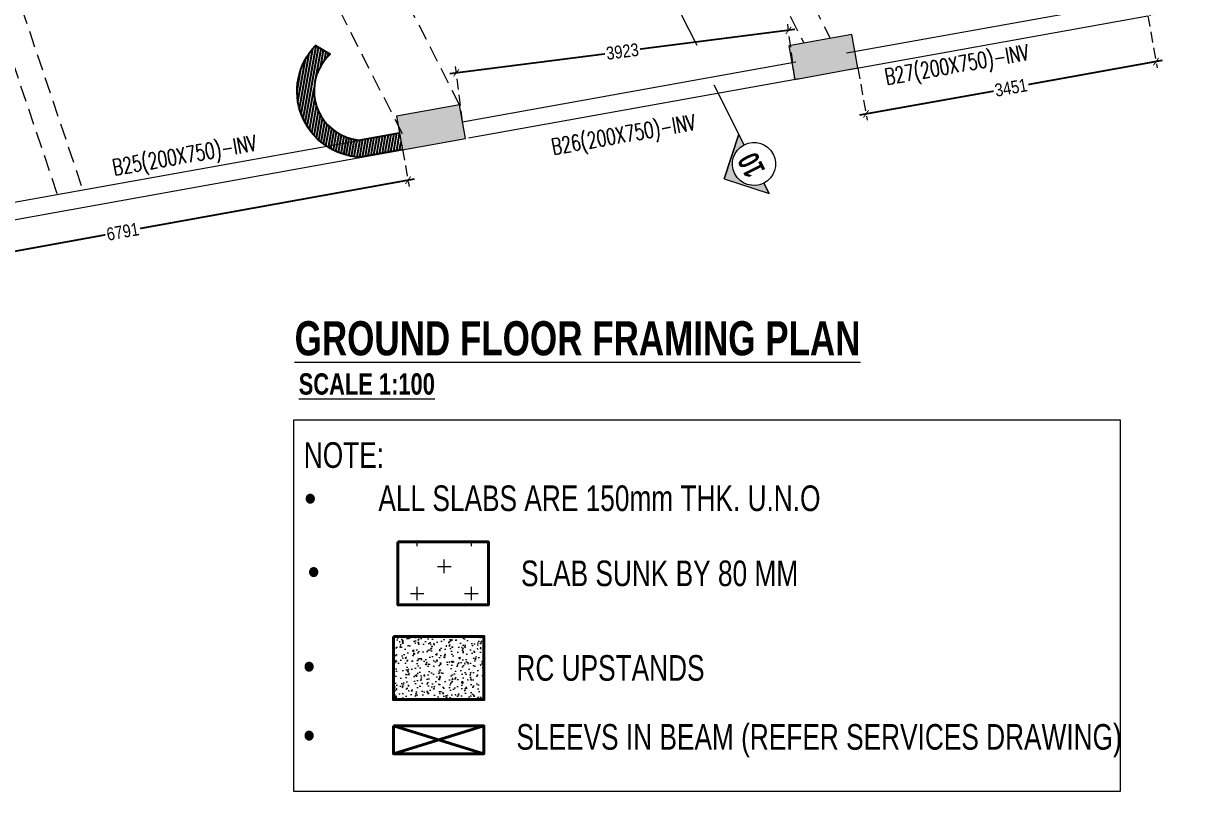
# Model space of a CAD drawing. Header units: millimetres. Extents: x 389 to 31304, y 212 to 40670.
# Drawn here: x 14844 to 28719, y 212 to 9206 of the extents above; entities that cross this region are included whole.
import ezdxf

# ---------------------------------------------------------------- set-up
doc = ezdxf.new("R2010")
doc.units = ezdxf.units.MM
doc.linetypes.add('CONTINOUS', pattern=[0])
doc.linetypes.add('HIDDEN', pattern=[9.525, 6.35, -3.175])
for name, color, linetype, lineweight in [('Elevation-1', 41, 'Continuous', 20), ('G-ANNO-SYMB', 111, 'Continuous', 9), ('G-ANNO-TEXT', 7, 'Continuous', 18), ('S-BALCONY HATCH', 55, 'Continuous', 5), ('S-BEAM-IDEN', 2, 'Continuous', 9), ('S-COL HATCH', 8, 'Continuous', 0), ('S-COLUMN', 6, 'Continuous', 9), ('STR-BEAM', 2, 'CONTINOUS', 18), ('Wall', 2, 'Continuous', 40)]:
    doc.layers.add(name, color=color, linetype=linetype, lineweight=lineweight)
doc.layers.add('S- Structural', color=5, linetype='Continuous')
doc.layers.add('STR-RC WALL', color=4, linetype='Continuous')
doc.styles.add('Dim.s & Anno.(Misc.)', font='ARIALN.TTF')
doc.styles.add('MtXpl_Symbol', font='symbol.ttf')
doc.styles.add('ROMANS', font='simplex.shx', dxfattribs={"width": 0.75})
doc.styles.add('SOBHA', font='swisscl.ttf')
doc.styles.add('Swis721 LtCn BT_2', font='swisscl.ttf', dxfattribs={"height": 244.992296})
doc.styles.add('Swis721 LtCn BT_B', font='', dxfattribs={"width": 0.9, "height": 250})
doc.styles.get('Swis721 LtCn BT_B').set_extended_font_data('Swis721 LtCn BT', bold=True)
doc.dimstyles.new('A-GFC-75', dxfattribs={"dimtxt": 150, "dimasz": 75, "dimexe": 75, "dimexo": 0, "dimgap": 0, "dimtad": 0, "dimdec": 0, "dimzin": 1, "dimdsep": 46, "dimtxsty": 'Dim.s & Anno.(Misc.)', "dimblk": 'ARCHTICK', "dimcen": 0, "dimdle": 75, "dimclrd": 8, "dimclre": 8, "dimclrt": 6, "dimazin": 2, "dimtfac": 1, "dimtdec": 0, "dimtmove": 0, "dimatfit": 3, "dimfxl": 1, "dimtfill": 1, "dimtolj": 1, "dimlwd": -1, "dimlwe": 9, "dimarcsym": 0})

# ---------------------------------------------------------------- blocks, each defined once
blk = doc.blocks.new('A$C7186b494')
at = {"layer": 'S- Structural', "linetype": 'Continuous', "ltscale": 150}
h = blk.add_hatch(dxfattribs=at)
h.set_pattern_fill('ANSI31', color=9, scale=10, angle=35)
h.set_pattern_definition([(80, (-25047300.57, -12424795.03), (-31.267646158, 5.51332964), [])])
h.paths.add_polyline_path([(5146, 35269), (5055, 35448, 0.414214), (3738, 31415), (3759, 31374), (3937, 31465), (3917, 31505, -0.414214)])
h.paths.add_polyline_path([(6358, 35885), (6268, 36063), (5724, 35787), (5814, 35609)])
h.paths.add_polyline_path([(9513, 37711), (8969, 37435), (9060, 37257), (9604, 37533)])
h.paths.add_polyline_path([(10363, 37694), (10185, 37604), (10899, 36197), (11077, 36287)])
h.paths.add_polyline_path([(12449, 33586), (12271, 33495), (12906, 32244), (13085, 32334)])
h.paths.add_polyline_path([(13424, 31665), (13246, 31575), (14112, 29869), (14290, 29959)])
h.paths.add_polyline_path([(15662, 27258), (15484, 27167), (25428, 7582), (24984, 7503), (25019, 7306), (25728, 7433)])
h.paths.add_polyline_path([(7879, 12101), (6047, 15710), (5961, 15438), (7701, 12010, -0.374815), (7524, 11309), (3552, 8555, 0.032181), (3186, 8235), (3331, 8097, -0.031442), (3670, 8394), (7638, 11145, 0.374815)])
h.paths.add_polyline_path([(2392, 6472), (2198, 6520, 0.148898), (2280, 4317), (2469, 4382, -0.149142)])
h.paths.add_polyline_path([(2790, 3698), (2619, 3594, 0.202257), (5000, 1868), (5045, 2063, -0.202257)])
h.paths.add_polyline_path([(8819, 3201, -0.013348), (9001, 3406), (9070, 3563), (8900, 3664, -0.263826), (5796, 1971), (5793, 1771, 0.233174)])
h.paths.add_polyline_path([(4415, 18923), (4207, 18892), (5780, 15795), (6047, 15710)])
h.paths.add_polyline_path([(3562, 26657), (5622, 27704), (5532, 27883), (3350, 26774), (3773, 22184), (3874, 22002), (3794, 21957), (3995, 19771), (4193, 19800)])
h.paths.add_polyline_path([(4277, 30796), (4098, 30706), (5283, 28373), (5461, 28463)])
h = blk.add_hatch(dxfattribs=at)
h.set_pattern_fill('ANSI31', color=9, scale=10, angle=35)
h.set_pattern_definition([(80, (-25048358.357, -12385616.635), (-31.267646158, 5.51332964), [])])
h.paths.add_polyline_path([(16290, 5740), (16254, 5937), (15779, 5851, -0.651249), (15443, 6856), (15271, 6958, 0.643581), (15792, 5650)])
at = {"layer": 'S-COL HATCH'}
h = blk.add_hatch(color=256, dxfattribs=at)
h.dxf.hatch_style = 1
h.paths.add_polyline_path([(21623, 6695), (21552, 7089), (20814, 6956), (20885, 6562)])
h = blk.add_hatch(color=256, dxfattribs=at)
h.dxf.hatch_style = 1
h.paths.add_polyline_path([(17028, 5869), (16958, 6263), (16220, 6130), (16290, 5736)])
at = {"layer": 'S-COLUMN'}
for points in [[(21623, 6695), (21552, 7089), (20814, 6956), (20885, 6562)], [(17028, 5869), (16958, 6263), (16220, 6130), (16290, 5736)]]:
    blk.add_lwpolyline(points, close=True, dxfattribs=at)
at = {"layer": 'STR-RC WALL', "linetype": 'Continuous'}
blk.add_lwpolyline([(16290, 5740), (15792, 5650, -0.643581), (15271, 6958), (15443, 6856, 0.651249), (15779, 5851), (16254, 5937)], format="xyb", dxfattribs=at)
blk = doc.blocks.new('A$Ce47450c8')
at = {"layer": 'G-ANNO-SYMB', "extrusion": (0, 0, -1)}
h = blk.add_hatch(color=9, dxfattribs=at)
edge = h.paths.add_edge_path(flags=0)
edge.add_line((-137, 252), (0, 252))
edge.add_line((0, 252), (-390, 643))
edge.add_line((-390, 643), (-781, 252))
edge.add_line((-781, 252), (-642, 252))
edge.add_arc((-389, 252), 252, 0, 180, ccw=False)
for p, q in [((390, 643), (0, 252)), ((390, 643), (781, 252)), ((137, 252), (0, 252)), ((642, 252), (781, 252))]:
    blk.add_line(p, q, dxfattribs=at)
at = {"layer": 'G-ANNO-SYMB', "color": 1, "extrusion": (0, 0, -1)}
for p, q in [((390, 643), (0, 252)), ((781, 252), (390, 643)), ((0, 252), (137, 252))]:
    blk.add_line(p, q, dxfattribs=at)
at = {"layer": 'G-ANNO-SYMB', "color": 2, "extrusion": (0, 0, -1)}
blk.add_line((642, 252), (1423, 252), dxfattribs=at)
at = {"layer": 'G-ANNO-SYMB', "color": 5, "extrusion": (0, 0, -1)}
blk.add_line((642, 252), (781, 252), dxfattribs=at)
at = {"layer": 'G-ANNO-SYMB', "extrusion": (0, 0, -1)}
blk.add_arc((-389, 252), 252, 0, 180, dxfattribs=at)
at = {"layer": 'G-ANNO-SYMB', "color": 2, "extrusion": (0, 0, -1)}
for start, end in [(0, 180), (180, 0)]:
    blk.add_arc((-389, 252), 252, start, end, dxfattribs=at)
blk = doc.blocks.new('_ArchTick')
at = {"color": 0, "linetype": 'ByBlock', "const_width": 0.15}
blk.add_lwpolyline([(-0.5, -0.5), (0.5, 0.5)], dxfattribs=at)
blk = doc.blocks.new('*D86')
at = {"layer": 'S- Structural', "color": 8, "linetype": 'HIDDEN', "lineweight": 9, "ltscale": 20, "transparency": 16777216}
for p, q in [((19280, 7732), (19359, 7298)), ((12597, 6526), (12675, 6092))]:
    blk.add_line(p, q, dxfattribs=at)
at = {"layer": 'S- Structural', "color": 8, "ltscale": 20, "transparency": 16777216}
for p, q in [((19419, 7385), (16173, 6800)), ((12588, 6153), (15834, 6739))]:
    blk.add_line(p, q, dxfattribs=at)
at = {"layer": 'S- Structural', "color": 8, "ltscale": 20, "transparency": 16777216, "xscale": 75, "yscale": 75, "zscale": 75}
for p, rotation in [((19345, 7372), 10.22976570348128), ((12662, 6166), 190.2297657034813)]:
    blk.add_blockref('_ArchTick', p, dxfattribs=dict(at, rotation=rotation))
at = {"layer": 'S- Structural', "color": 6, "ltscale": 20, "transparency": 16777216, "insert": (16004, 6769), "char_height": 150, "attachment_point": 5, "rotation": 10.2298, "style": 'Dim.s & Anno.(Misc.)', "bg_fill": 3, "box_fill_scale": 1.1, "bg_fill_color": 9, "bg_fill_true_color": 13158600, "bg_fill_transparency": 0}
blk.add_mtext('\\A1;6791', dxfattribs=at)
blk = doc.blocks.new('*D87')
at = {"layer": 'S- Structural', "color": 8, "linetype": 'HIDDEN', "lineweight": 9, "ltscale": 20, "transparency": 16777216}
for p, q in [((23875, 8554), (23793, 9202)), ((19984, 8058), (19901, 8706))]:
    blk.add_line(p, q, dxfattribs=at)
at = {"layer": 'S- Structural', "color": 8, "ltscale": 20, "transparency": 16777216}
for p, q in [((23877, 9137), (22039, 8903)), ((19836, 8622), (21674, 8856))]:
    blk.add_line(p, q, dxfattribs=at)
at = {"layer": 'S- Structural', "color": 8, "ltscale": 20, "transparency": 16777216, "xscale": 75, "yscale": 75, "zscale": 75}
for p, rotation in [((23802, 9128), 7.269929576857551), ((19911, 8631), 187.2699295768575)]:
    blk.add_blockref('_ArchTick', p, dxfattribs=dict(at, rotation=rotation))
at = {"layer": 'S- Structural', "color": 6, "ltscale": 20, "transparency": 16777216, "insert": (21857, 8880), "char_height": 150, "attachment_point": 5, "rotation": 7.2699, "style": 'Dim.s & Anno.(Misc.)', "bg_fill": 3, "box_fill_scale": 1.1, "bg_fill_color": 9, "bg_fill_true_color": 13158600, "bg_fill_transparency": 0}
blk.add_mtext('\\A1;3923', dxfattribs=at)
blk = doc.blocks.new('*D88')
at = {"layer": 'S- Structural', "color": 8, "linetype": 'HIDDEN', "lineweight": 9, "ltscale": 20, "transparency": 16777216}
for p, q in [((28010, 9298), (28120, 8688)), ((24614, 8687), (24723, 8077))]:
    blk.add_line(p, q, dxfattribs=at)
at = {"layer": 'S- Structural', "color": 8, "ltscale": 20, "transparency": 16777216}
for p, q in [((28180, 8775), (26577, 8486)), ((24636, 8137), (26239, 8425))]:
    blk.add_line(p, q, dxfattribs=at)
at = {"layer": 'S- Structural', "color": 8, "ltscale": 20, "transparency": 16777216, "xscale": 75, "yscale": 75, "zscale": 75}
for p, rotation in [((28106, 8761), 10.19641359976232), ((24710, 8150), 190.1964135997623)]:
    blk.add_blockref('_ArchTick', p, dxfattribs=dict(at, rotation=rotation))
at = {"layer": 'S- Structural', "color": 6, "ltscale": 20, "transparency": 16777216, "insert": (26408, 8456), "char_height": 150, "attachment_point": 5, "rotation": 10.1964, "style": 'Dim.s & Anno.(Misc.)', "bg_fill": 3, "box_fill_scale": 1.1, "bg_fill_color": 9, "bg_fill_true_color": 13158600, "bg_fill_transparency": 0}
blk.add_mtext('\\A1;3451', dxfattribs=at)

msp = doc.modelspace()

# ---------------------------------------------------------------- hatches: boundary and pattern name
at = {"layer": 'S-BALCONY HATCH'}
h = msp.add_hatch(dxfattribs=at)
h.set_pattern_fill('CROSS', color=256, scale=50)
h.set_pattern_definition([(0, (-25073922.77, -12436485.1), (317.5, 317.5), [158.75, -476.25]), (90, (-25073843.4, -12436564.46), (-317.5, 317.5), [158.75, -476.25])])
h.paths.add_polyline_path([(19227.2, 3134.9), (19227.2, 2394.9), (20287.2, 2394.9), (20287.2, 3134.9)])
h = msp.add_hatch(dxfattribs=at)
h.set_pattern_fill('AR-CONC', color=256)
h.set_pattern_definition([(50, (-25088875.31, -12275689.32), (182.184669, -15.9390855), [19.05, -209.55]), (355, (-25088875.31, -12275689.32), (-35.2434214, 191.0568452), [15.24, -167.6405842]), (100.4514447, (-25088860.13, -12275690.65), (146.9412471, 175.1177519), [16.1900088, -178.0902446]), (46.1842, (-25088875.31, -12275638.52), (271.0790409, -42.042328), [28.575, -314.325]), (96.6355576, (-25088852.72, -12275642.02), (237.404134, 247.4261246), [24.2850231, -267.1356082]), (351.1841512, (-25088875.3, -12275638.52), (237.404134, 247.4261246), [22.859967, -251.459732]), (21, (-25088849.91, -12275651.22), (151.6143913, -102.2651982), [19.05, -209.55]), (326, (-25088849.91, -12275651.22), (61.8020283, 184.1879661), [15.24, -167.64]), (71.451445, (-25088837.28, -12275659.74), (213.4164193, 81.9227689), [16.1900088, -178.0899376]), (37.5, (-25088875.313, -12275689.32), (3.08860325, 84.55503887), [0, -165.608, 0, -170.18, 0, -168.275]), (7.5, (-25088875.31, -12275689.32), (66.8196625, 100.18057482), [0, -97.028, 0, -161.798, 0, -64.135]), (327.5, (-25088931.955, -12275689.32), (135.59059517, -5.728744), [0, -63.5, 0, -198.12, 0, -262.89]), (317.5, (-25088957.36, -12275689.32), (148.1291814, 25.42649103), [0, -82.55, 0, -131.572, 0, -186.69])])
h.paths.add_polyline_path([(19173.9, 2026.5), (19173.9, 1286.5), (20233.9, 1286.5), (20233.9, 2026.5)])

# ---------------------------------------------------------------- linework, layer by layer
at = {"layer": 'G-ANNO-TEXT', "color": 6}
msp.add_lwpolyline([(18003.1, 4562.1), (18003.1, 211.7), (27690.3, 211.7), (27690.3, 4562.1)], close=True, dxfattribs=at)
at = {"layer": 'STR-BEAM', "linetype": 'HIDDEN', "ltscale": 30}
for p, q in [((19279.6, 7915.3), (16875, 12651.2)), ((22408.3, 12742), (24290.3, 9035.5)), ((22140.8, 12606.2), (23982, 8980.1, 0)), ((14181.1, 11283.3), (15534.8, 7261.6)), ((13896.7, 11187.6), (15250.5, 7165.9)), ((19948.4, 8254.9), (18641.2, 10829.3))]:
    msp.add_line(p, q, dxfattribs=at)
at = {"layer": 'STR-BEAM', "ltscale": 30}
for p, q in [((24479.8, 8866.4), (27974.5, 9494.9)), ((24515.2, 8669.5), (28009.9, 9298.1)), ((19983.9, 8058), (23889.3, 8760.4)), ((20054, 7867.4), (23924.7, 8563.6)), ((12648.6, 6739.3, 0), (19245.7, 7925.3)), ((14575.8, 6882.5, 0), (19281, 7728.5))]:
    msp.add_line(p, q, dxfattribs=at)
at = {"layer": 'Wall', "color": 1, "ltscale": 20}
for p, q in [((19173.9, 977.2), (20233.9, 651.6)), ((20233.9, 977.2), (19173.9, 651.6))]:
    msp.add_line(p, q, dxfattribs=at)
for points in [[(19227.2, 3134.9), (20287.2, 3134.9), (20287.2, 2394.9), (19227.2, 2394.9)], [(19173.9, 2026.5), (20233.9, 2026.5), (20233.9, 1286.5), (19173.9, 1286.5)], [(19173.9, 977.2), (20233.9, 977.2), (20233.9, 651.6), (19173.9, 651.6)]]:
    msp.add_lwpolyline(points, close=True, dxfattribs=at)

# ---------------------------------------------------------------- block references
at = {"layer": 'Elevation-1', "ltscale": 20, "xscale": -1, "rotation": 116.9190531340981}
msp.add_blockref('A$Ce47450c8', (22308.1, 10339.3), dxfattribs=at)
at = {"layer": 'Elevation-1', "ltscale": 20, "rotation": 116.9190531340982}
msp.add_blockref('A$Ce47450c8', (23798.5, 7330.2), dxfattribs=at)
at = {"layer": 'S-COLUMN', "color": 1}
msp.add_blockref('A$C7186b494', (2990.7, 1992.2), dxfattribs=at)

# ---------------------------------------------------------------- texts
at = {"layer": 'G-ANNO-SYMB', "color": 1, "insert": (23254.1, 7492.8), "char_height": 250, "width": 333.094, "attachment_point": 2, "rotation": 116.91905, "line_spacing_factor": 0.964267, "style": 'Swis721 LtCn BT_B'}
msp.add_mtext('10', dxfattribs=at)
at = {"layer": 'G-ANNO-TEXT', "color": 6}
for s, style, p in [('NOTE:', 'SOBHA', (18125, 4001.7)), ('ALL SLABS ARE 150mm THK. U.N.O', 'SOBHA', (18998.4, 3495.8)), ('·      ', 'MtXpl_Symbol', (18130.2, 3495.8)), ('SLAB SUNK BY 80 MM', 'SOBHA', (20668.4, 2615.8)), ('·      ', 'MtXpl_Symbol', (18170.2, 2635.8)), ('RC UPSTANDS', 'SOBHA', (20615.1, 1507.4)), ('·      ', 'MtXpl_Symbol', (18116.9, 1527.4)), ('SLEEVS IN BEAM (REFER SERVICES DRAWING)', 'SOBHA', (20615.1, 699.6)), ('·      ', 'MtXpl_Symbol', (18116.9, 719.6))]:
    msp.add_text(s, height=300, dxfattribs=dict(at, style=style)).set_placement(p)
at = {"layer": 'G-ANNO-TEXT', "color": 6, "insert": (18017.2, 5720), "char_height": 400, "width": 7912.633, "attachment_point": 1, "line_spacing_factor": 0.971848, "style": 'Swis721 LtCn BT_2'}
msp.add_mtext('\\pxt15;{\\fSwis721 LtCn BT|b1|i0|c0|p34;\\LGROUND FLOOR FRAMING PLAN}', dxfattribs=at)
at = {"layer": 'G-ANNO-TEXT', "color": 1, "insert": (18065.1, 5109.8), "char_height": 250, "width": 4617, "attachment_point": 1, "line_spacing_factor": 0.971848, "style": 'Swis721 LtCn BT_2'}
msp.add_mtext('{\\fSwis721 LtCn BT|b1|i0|c0|p34;\\LSCALE 1:100}', dxfattribs=at)
at = {"layer": 'S-BEAM-IDEN', "color": 3, "style": 'ROMANS', "width": 0.7}
for s, p in [('B27(200X750)-INV', (24949.2, 8488.5)), ('B26(200X750)-INV', (21044.7, 7669, 0)), ('B25(200X750)-INV', (15902.9, 7426, 0))]:
    msp.add_text(s, height=187.5, rotation=9.96541, dxfattribs=at).set_placement(p)

# ---------------------------------------------------------------- next in the draw order: dimensions: what is measured, and where the dimension line sits
at = {"layer": 'S- Structural', "ltscale": 20}
for p1, p2, distance, picture, middle in [((24613.7, 8687.2), (28009.9, 9298.1), -545.3, '*D88', (26408.3, 8455.9)), ((19983.9, 8058), (23875.5, 8554.5), 578.1, '*D87', (21856.5, 8879.7)), ((12597.2, 6525.8, 0), (19280.4, 7731.9), -365.5, '*D86', (16003.7, 6769.1))]:
    dim = msp.add_aligned_dim(p1=p1, p2=p2, distance=distance, dimstyle='A-GFC-75', dxfattribs=at)
    dim.commit()
    dim.dimension.update_dxf_attribs({"geometry": picture, "text_midpoint": middle})

doc.saveas('drawing.dxf')
